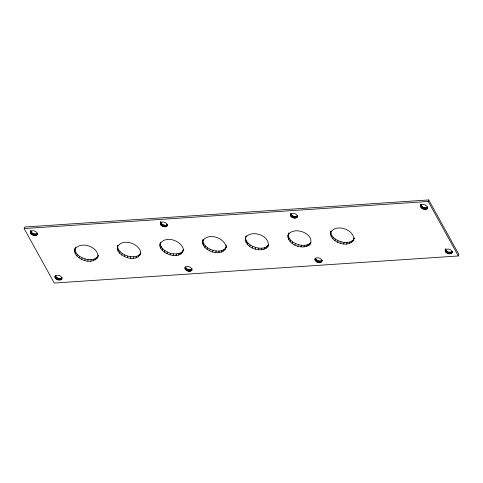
<?xml version="1.0" encoding="UTF-8"?>
<svg xmlns="http://www.w3.org/2000/svg" width="483" height="483" viewBox="0 0 483 483"><rect width="100%" height="100%" fill="white"/><g stroke="black" fill="none" stroke-linecap="round" stroke-linejoin="round"><path stroke-width="0.72" d="M30.338 232.106C31.818 229.063 38.386 231.345 37.143 234.672C34.716 237.099 28.461 234.116 30.918 230.56M30.332 232.709L30.834 230.584M54.929 276.596C56.402 273.547 62.971 275.835 61.733 279.156C59.494 281.408 53.625 279.005 55.255 275.582M74.599 251.824L75.113 248.304L74.599 251.824C77.208 260.85 94.565 265.867 98.321 255.537M97.995 256.551C98.061 246.282 79.623 240.419 74.623 249.826M117.248 248.968L117.761 245.442L117.248 248.968C119.253 257.874 139.629 263.64 140.668 251.691C137.987 242.967 122.175 238.022 117.272 246.964M159.897 246.107L160.41 242.587L159.897 246.107C161.902 255.012 182.278 260.778 183.317 248.83C180.636 240.105 164.824 235.161 159.921 244.108M160.332 223.997L160.833 221.872L160.332 223.997C161.183 227.022 167.227 228.296 167.722 224.408M167.39 225.422C167.414 222.325 161.847 220.556 160.344 223.394M184.929 267.878C186.402 264.835 192.971 267.123 191.733 270.444C189.499 272.696 183.631 270.293 185.255 266.864M202.546 243.251L203.059 239.725L202.546 243.251C205.154 252.271 222.512 257.288 226.267 246.958M225.941 247.972L226.292 244.959M245.219 238.391C250.109 228.296 271.881 235.873 267.763 246.885C260.663 254.221 241.325 246.656 246.258 235.686M245.195 240.389L245.708 236.869M287.868 235.529C292.758 225.44 314.53 233.011 310.412 244.03C303.312 251.359 283.974 243.8 288.906 232.83M287.844 237.533L288.357 234.007M297.721 215.696C297.262 220.266 288.701 217.67 290.669 213.667M297.389 216.71C297.413 213.613 291.853 211.844 290.343 214.681M314.928 259.166C316.407 256.123 322.976 258.405 321.732 261.732C319.498 263.978 313.63 261.581 315.26 258.151M330.493 234.672L331.006 231.152L330.493 234.672C333.101 243.698 350.459 248.715 354.214 238.385M353.888 239.399C353.954 229.129 335.516 223.267 330.517 232.673M420.548 206.555L421.049 204.43L420.548 206.555C421.218 209.362 427.177 210.884 427.618 207.376C426.809 204.744 422.039 203.252 420.56 205.951M445.145 250.442C446.624 247.393 453.193 249.681 451.949 253.001C449.715 255.253 443.847 252.851 445.477 249.427M445.139 251.045L445.64 248.92M24.15 228.562L24.639 227.04L428.735 199.95L458.85 254.438L458.361 255.96L54.265 283.05L24.15 228.562L428.24 201.471L458.361 255.96M30.568 233.343L31.057 231.822L30.821 231.188M31.021 233.959L31.516 232.438L31.057 231.822M31.673 234.521L32.168 232.999L31.516 232.438M32.476 234.986L32.965 233.464L32.168 232.999M33.369 235.324L33.864 233.802L35.688 234.014L37.632 233.15M34.299 235.511L34.788 233.989M35.199 235.535L35.688 234.014M36.008 235.396L36.497 233.875M36.672 235.1L37.161 233.579M37.143 234.672L37.469 233.657M54.923 277.2L55.412 275.678C56.27 278.202 60.188 279.482 62.222 277.634M55.153 277.828L55.648 276.306M55.611 278.45L56.1 276.928M56.263 279.005L56.752 277.483M57.06 279.47L57.555 277.948M57.96 279.808L58.449 278.286M58.89 279.995L59.379 278.474M59.789 280.019L60.278 278.498M60.598 279.88L61.087 278.359M61.256 279.585L61.752 278.063M61.733 279.156L62.059 278.142M75.445 248.051L75.777 247.036M75.366 253.919L75.861 252.398L75.088 250.303M76.888 255.966L77.377 254.444L75.861 252.398M79.043 257.819L79.532 256.298L77.377 254.444M81.699 259.359L82.188 257.837L79.532 256.298M84.664 260.476L85.159 258.954C89.482 260.102 96.008 260.379 98.212 255.616M87.743 261.098L88.238 259.576M90.726 261.182L91.221 259.661M93.406 260.717L93.901 259.196M95.604 259.745L96.099 258.224M97.168 258.32L97.663 256.799M118.015 251.063L118.51 249.542L117.737 247.447M119.536 253.104L120.026 251.583L118.51 249.542M121.692 254.964L122.181 253.442L120.026 251.583M124.348 256.503L124.837 254.982L122.181 253.442M127.313 257.62L127.808 256.099C132.131 257.246 138.657 257.517 140.861 252.76M130.392 258.242L130.887 256.721M133.374 258.327L133.869 256.805M136.055 257.862L136.55 256.34M138.253 256.884L138.748 255.362M139.816 255.465L140.311 253.943M160.591 222.856L160.917 221.842M160.567 224.631L161.056 223.11L160.827 222.476M161.02 225.247L161.515 223.726L161.056 223.11M161.672 225.809L162.167 224.287L161.515 223.726M162.475 226.267L162.964 224.746L162.167 224.287M163.369 226.605L163.864 225.084L165.693 225.301L167.631 224.438L167.142 225.959M164.298 226.793L164.794 225.271M165.198 226.823L165.693 225.301M166.007 226.678L166.502 225.156M166.671 226.388L167.16 224.867M160.664 248.202L161.159 246.68L160.386 244.585M162.179 250.248L162.674 248.727L161.159 246.68M164.341 252.102L164.83 250.58L162.674 248.727M166.997 253.641L167.486 252.12L164.83 250.58M169.962 254.758L170.457 253.237C174.961 254.487 181.904 254.583 183.781 249.313L183.455 250.327M173.041 255.38L173.536 253.859M176.023 255.465L176.518 253.943M178.704 255L179.199 253.478M180.902 254.028L181.397 252.506M182.465 252.603L182.96 251.082M184.923 268.482L185.412 266.96C186.275 269.49 190.187 270.77 192.222 268.922M185.152 269.116L185.647 267.594M185.611 269.731L186.1 268.21M186.263 270.293L186.752 268.771M187.066 270.758L187.555 269.236M187.959 271.096L188.448 269.574M188.889 271.283L189.378 269.762M189.789 271.307L190.278 269.786M190.598 271.168L191.087 269.647M191.262 270.872L191.751 269.351M191.733 270.444L192.059 269.429M203.313 245.346L203.808 243.824L203.035 241.729M204.828 247.387L205.323 245.865L203.808 243.824M206.99 249.246L207.479 247.725L205.323 245.865M209.646 250.786L210.135 249.264L207.479 247.725M212.611 251.903L213.106 250.381C217.428 251.528 223.955 251.8 226.159 247.042M215.69 252.524L216.185 251.003M218.672 252.609L219.167 251.088M221.353 252.144L221.848 250.623M223.551 251.166L224.046 249.645M225.114 249.747L225.609 248.226M245.962 242.484L246.457 240.963L245.684 238.868M247.477 244.531L247.972 243.009L246.457 240.963M249.639 246.384L250.128 244.863L247.972 243.009M252.295 247.924L252.784 246.402L250.128 244.863M255.259 249.041L255.755 247.519C260.077 248.667 266.604 248.944 268.808 244.187M258.339 249.663L258.834 248.141M261.321 249.747L261.816 248.226M264.002 249.282L264.497 247.761M266.199 248.31L266.694 246.789M267.763 246.885L268.258 245.364M290.331 215.285L290.826 213.764C291.684 216.287 295.602 217.567 297.637 215.72L297.142 217.241M290.567 215.913L291.056 214.392M291.026 216.535L291.515 215.013M291.678 217.09L292.167 215.569M292.475 217.555L292.97 216.034M293.368 217.893L293.863 216.372M294.298 218.081L294.793 216.559M295.198 218.105L295.693 216.583M288.611 239.628L289.106 238.107L288.333 236.012M296.007 217.966L296.502 216.444M296.671 217.67L297.166 216.149M290.126 241.669L290.621 240.148L289.106 238.107M292.287 243.529L292.776 242.007L290.621 240.148M294.944 245.068L295.433 243.547L292.776 242.007M297.908 246.185L298.403 244.664C302.545 245.738 307.798 245.98 310.907 242.508L310.412 244.03M300.987 246.807L301.483 245.286M303.97 246.891L304.465 245.37M306.651 246.427L307.146 244.905M308.848 245.449L309.343 243.927M314.922 259.769L315.411 258.248C316.274 260.772 320.187 262.052 322.221 260.21M315.151 260.403L315.647 258.882M315.61 261.019L316.105 259.498M316.262 261.581L316.757 260.059M317.065 262.046L317.554 260.524M317.959 262.384L318.448 260.862M318.889 262.571L319.378 261.049M319.788 262.595L320.277 261.074M320.597 262.456L321.086 260.935M321.261 262.16L321.75 260.639M321.732 261.732L322.306 260.18M331.26 236.767L331.755 235.245L330.982 233.15M332.775 238.813L333.27 237.292L331.755 235.245M334.936 240.667L335.425 239.145L333.27 237.292M337.593 242.206L338.082 240.685L335.425 239.145M340.557 243.323L341.052 241.802C345.556 243.052 352.499 243.148 354.377 237.877M343.636 243.945L344.131 242.424M346.619 244.03L347.114 242.508M349.3 243.571L349.795 242.049M351.497 242.593L351.992 241.071M353.061 241.168L353.556 239.646M420.808 205.42L421.134 204.406M420.784 207.189L421.273 205.667L421.043 205.034M421.242 207.805L421.731 206.283L421.273 205.667M421.894 208.366L422.384 206.845L421.731 206.283M422.691 208.831L423.186 207.31L422.384 206.845M423.591 209.163L424.08 207.642L425.909 207.859L427.853 206.996M424.515 209.356L425.01 207.835M425.414 209.381L425.909 207.859M428.24 201.471L428.735 199.95M426.223 209.242L426.718 207.72M426.887 208.946L427.383 207.424M427.358 208.517L427.69 207.503M445.398 249.904L445.724 248.89M445.374 251.673L445.863 250.152L445.628 249.524M445.827 252.289L446.322 250.768L445.863 250.152M446.479 252.851L446.974 251.329L446.322 250.768M447.282 253.315L447.771 251.794L446.974 251.329M448.176 253.653L448.671 252.132L451.303 252.204L452.438 251.48M449.105 253.841L449.595 252.319M450.005 253.865L450.494 252.343M450.814 253.726L451.303 252.204M451.478 253.43L451.967 251.909M451.949 253.001L452.275 251.987M202.57 241.246C207.473 232.305 223.285 237.25 225.966 245.974M423.186 207.31L424.08 207.642M447.771 251.794L448.671 252.132M338.082 240.685L341.052 241.802M295.433 243.547L298.403 244.664M252.784 246.402L255.755 247.519M162.964 224.746L163.864 225.084M210.135 249.264L213.106 250.381M167.486 252.12L170.457 253.237M124.837 254.982L127.808 256.099M32.965 233.464L33.864 233.802M82.188 257.837L85.159 258.954"/></g></svg>
